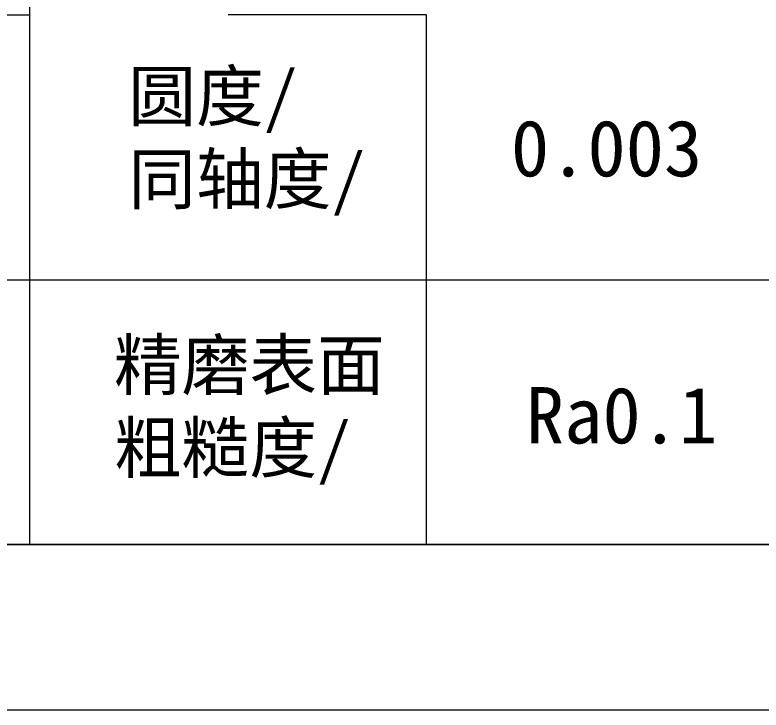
# Model space of a CAD drawing. Header units: millimetres. Extents: x 4936 to 5233, y 684 to 894.
# Drawn here: x 5109.88 to 5132.43, y 689.22 to 710.22 of the extents above; entities that cross this region are included whole.
import ezdxf
from ezdxf.enums import TextEntityAlignment as Align

# ---------------------------------------------------------------- set-up
doc = ezdxf.new("R2010")
doc.units = ezdxf.units.MM
doc.layers.add('图框', color=7, linetype='Continuous')
doc.styles.add('样式 1', font='simsunb.ttf')

# ---------------------------------------------------------------- blocks, each defined once
blk = doc.blocks.new('TYFrameXD')
at = {"layer": '图框', "lineweight": 9}
for p, q in [((174.4604354192061, 42), (174.4604354192061, 9.999999999999545)), ((174.4604354192061, 41.99999965230586), (174.4604354192061, 9.999999652305405)), ((79.93703541920611, 25.9999999999992), (174.4604354192061, 25.9999999999992)), ((186.4604354192061, 25.99999999999976), (180.4604354192061, 25.99999999999976)), ((186.4604354192061, 9.999999999999545), (186.4604354192061, 25.99999999999976)), ((79.93703541920611, 17.99999999999909), (174.4604566731846, 17.99999999999909)), ((174.4604354192061, 17.99999999999986), (287, 17.99999999999986)), ((174.4604354192061, 17.99999999999963), (186.4604354192061, 17.99999999999963)), ((186.4604354192061, 17.99999999999966), (198.4647397960007, 17.99999999999966)), ((287, 9.999999999999972), (128.5277256307731, 9.999999999999972)), ((174.4604354192061, 9.999999999999545), (186.4604354192061, 9.999999999999545)), ((292, 4.999999999999972), (5, 4.999999999999972))]:
    blk.add_line(p, q, dxfattribs=at)
at = {"layer": '图框', "color": 4, "lineweight": 9}
for p, q in [((128.5277256307731, 9.999999999999972), (287, 9.999999999999972)), ((176.9370141652275, 9.999999999999773), (177.3665683652207, 9.999999999999773))]:
    blk.add_line(p, q, dxfattribs=at)
at = {"layer": '图框', "lineweight": 9, "char_height": 1.7, "attachment_point": 1, "style": '样式 1'}
for s, insert, width in [('{\\fNSimSun|b0|i0|c134|p49;\\H0.88235x;圆度/\\P同轴度/}', (177.4457272728394, 24.29694633627899), 14.11582277307707), ('{\\fNSimSun|b1|i0|c134|p49;0.003\\P}', (189.0064618487081, 22.82300051636591), 14.11582277307707), ('{\\fNSimSun|b0|i0|c134|p49;\\H0.88235x;精磨表面\\P粗糙度/}', (177.0114735033531, 16.17784233013802), 20.69443018820022), ('{\\fNSimSun|b1|i0|c134|p49;Ra0.1\\P}', (189.460097516004, 14.75638018157146), 14.11582277307707)]:
    blk.add_mtext(s, dxfattribs=dict(at, insert=insert, width=width))
at = {"layer": '图框', "style": '样式 1', "flags": 1}
for tag, height, p in [('被加工材料', 1.2, (258.3533, 62.05851200280495)), ('工件类型', 1.2, (258.3533, 58.88056570333911)), ('刀具材料', 1.2, (258.3533, 55.94717587882551)), ('冷却', 1.2, (258.3533, 52.92592946581954)), ('涂层', 1.2, (258.3533, 49.71759331298972)), ('孔公差', 1.2, (258.3533, 46.73129626595082)), ('通孔', 1.2, (258.3533, 43.61062778272117)), ('设计', 1.73, (215.5, 38.5)), ('刀具名称', 1.73, (264.4233, 38.5)), ('刀具编号', 1.73, (264.4233, 30)), ('设计日期', 1.73, (215.5, 30)), ('客户名称', 1.73, (264.4233, 23.5)), ('审核', 1.73, (215.5, 21.8)), ('客户编号', 1.73, (264.4233, 20)), ('审核日期', 1.73, (215.5, 14)), ('图号', 1.73, (264.4233, 14, 30))]:
    blk.add_attdef(tag, text='', height=height, dxfattribs=at).set_placement(p, align=Align.MIDDLE_CENTER)

msp = doc.modelspace()

# ---------------------------------------------------------------- block references
at = {"color": 0}
msp.add_blockref('TYFrameXD', (4935.862188643108, 684.2193392678046), dxfattribs=at)

doc.saveas('drawing.dxf')
